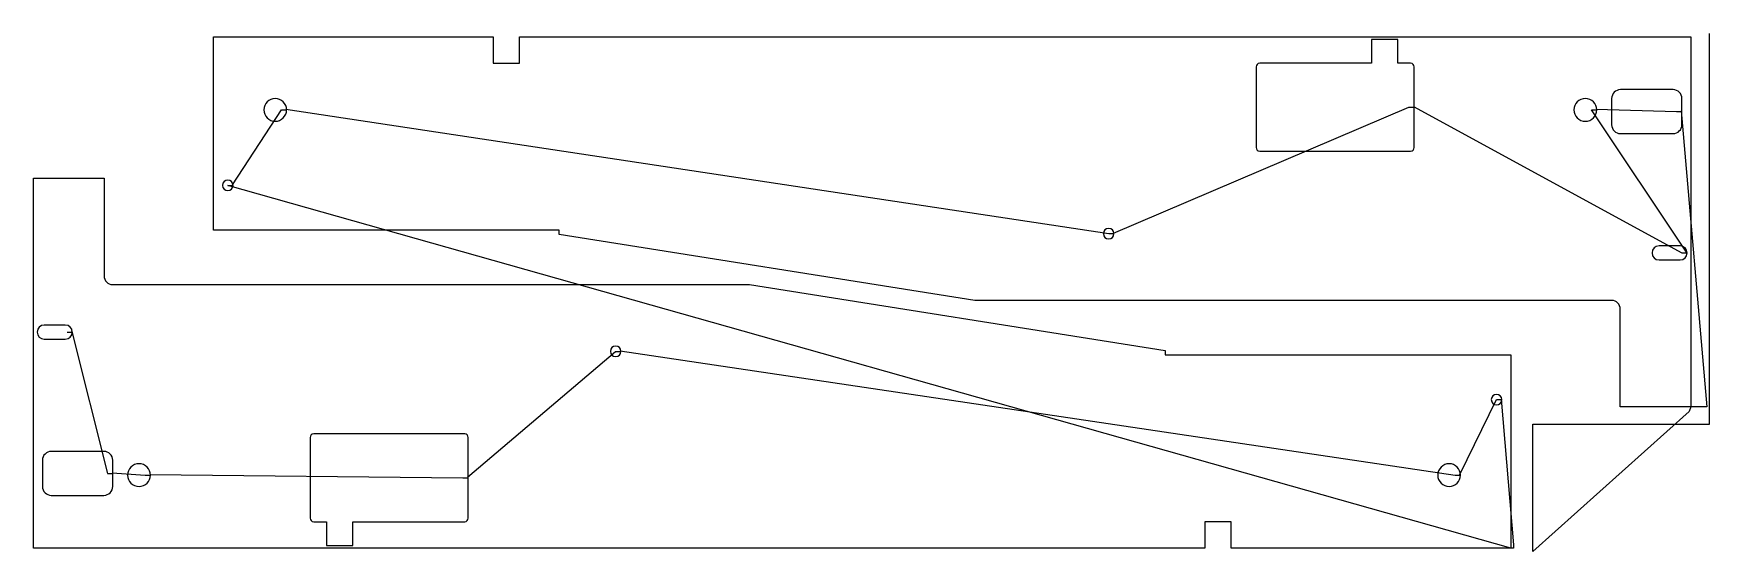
# Model space of a CAD drawing. Header units: metres. Extents: x 19 to 9566, y 0 to 2950.
import ezdxf

# ---------------------------------------------------------------- set-up
doc = ezdxf.new("R2010")
doc.units = ezdxf.units.M

msp = doc.modelspace()

# ---------------------------------------------------------------- linework, layer by layer
at = {"layer": 'TOOL_0'}
for p, q in [((1044.718, 1829.5), (1044.718, 2931)), ((1044.718, 2931), (2638.218, 2931)), ((2638.218, 2931), (2638.218, 2780.25)), ((2788.218, 2780.25), (2788.218, 2931)), ((2788.218, 2931), (9459.718, 2931)), ((7791.218, 2916), (7641.218, 2916)), ((7641.218, 2916), (7641.218, 2780.25)), ((7791.218, 2780.25), (7791.218, 2916)), ((9459.718, 2931), (9459.718, 824.5)), ((9565.976, 2949), (9565.976, 2950)), ((9565.976, 725.921), (9565.976, 2949)), ((2638.218, 2780.25), (2788.218, 2780.25)), ((7641.218, 2780.25), (7003.718, 2780.25)), ((7863.718, 2780.25), (7791.218, 2780.25)), ((6983.718, 2760.25), (6983.718, 2300.25)), ((7883.718, 2530.25), (7883.718, 2760.25)), ((9008.718, 2580.25), (9008.718, 2430.25)), ((9358.718, 2630.25), (9058.718, 2630.25)), ((9408.718, 2505.25), (9408.718, 2580.25)), ((1152.182, 2088.786), (1430.718, 2515.25)), ((1430.718, 2515.25), (1460.718, 2515.25)), ((1460.718, 2515.25), (1457.182, 2518.786)), ((1457.182, 2518.786), (6143.718, 1810.25)), ((6170.182, 1813.786), (7853.718, 2530.25)), ((7853.718, 2530.25), (7883.718, 2530.25)), ((7883.718, 2530.25), (7880.182, 2533.786)), ((7880.182, 2533.786), (9408.718, 1700.25)), ((7883.718, 2300.25), (7883.718, 2530.25)), ((9435.182, 1703.786), (8893.718, 2515.25)), ((8893.718, 2515.25), (8923.718, 2515.25)), ((8923.718, 2515.25), (8920.182, 2518.786)), ((8920.182, 2518.786), (9378.718, 2505.25)), ((9378.718, 2505.25), (9408.718, 2505.25)), ((9408.718, 2505.25), (9405.182, 2508.786)), ((9405.182, 2508.786), (9551.199, 824.5)), ((9408.718, 2430.25), (9408.718, 2505.25)), ((9058.718, 2380.25), (9358.718, 2380.25)), ((7003.718, 2280.25), (7863.718, 2280.25)), ((18.989, 18.996), (18.989, 2125.496)), ((18.989, 2125.496), (420.739, 2125.496)), ((420.739, 2125.496), (420.739, 1569.746)), ((8433.989, 18.996), (1125.718, 2085.25)), ((1125.718, 2085.25), (1155.718, 2085.25)), ((1155.718, 2085.25), (1152.182, 2088.786)), ((3012.968, 1829.5), (1044.718, 1829.5)), ((3012.968, 1804.609), (3012.968, 1829.5)), ((5381.316, 1429.5), (3012.968, 1804.609)), ((6143.718, 1810.25), (6173.718, 1810.25)), ((6173.718, 1810.25), (6170.182, 1813.786)), ((9398.718, 1740.25), (9278.718, 1740.25)), ((9278.718, 1660.25), (9398.718, 1660.25)), ((9408.718, 1700.25), (9438.718, 1700.25)), ((9438.718, 1700.25), (9435.182, 1703.786)), ((469.989, 1520.496), (4097.391, 1520.496)), ((4097.391, 1520.496), (6465.739, 1145.387)), ((9008.718, 1429.5), (5381.316, 1429.5)), ((9057.968, 824.5), (9057.968, 1380.25)), ((199.996, 1289.746), (79.996, 1289.746)), ((209.996, 1249.746), (239.996, 1249.746)), ((239.996, 1249.746), (236.46, 1253.282)), ((236.46, 1253.282), (439.995, 444.746)), ((79.996, 1209.746), (199.996, 1209.746)), ((2491.457, 423.282), (3334.992, 1139.746)), ((3334.992, 1139.746), (3364.992, 1139.746)), ((3364.992, 1139.746), (3361.456, 1143.282)), ((3361.456, 1143.282), (8117.991, 434.746)), ((6465.739, 1145.387), (6465.739, 1120.496)), ((6465.739, 1120.496), (8433.989, 1120.496)), ((8433.989, 1120.496), (8433.989, 18.996)), ((8144.455, 438.282), (8352.99, 864.746)), ((8352.99, 864.746), (8382.99, 864.746)), ((8382.99, 864.746), (8379.454, 868.282)), ((8379.454, 868.282), (8450.153, 38.548)), ((9451.023, 796.487), (8559.47, 0)), ((9459.718, 824.5), (9057.968, 824.5)), ((9459.718, 824.5), (9451.023, 796.487)), ((9551.199, 824.5), (9459.718, 824.5)), ((2474.993, 669.746), (1614.993, 669.746)), ((8559.47, 1), (8559.47, 725.921)), ((8559.47, 725.921), (9565.976, 725.921)), ((1594.993, 649.746), (1594.993, 189.746)), ((2494.993, 419.746), (2494.993, 649.746)), ((69.995, 519.746), (69.995, 369.746)), ((419.995, 569.746), (119.995, 569.746)), ((469.995, 444.746), (469.995, 519.746)), ((439.995, 444.746), (469.995, 444.746)), ((469.995, 444.746), (466.459, 448.282)), ((466.459, 448.282), (654.994, 434.746)), ((469.995, 369.746), (469.995, 444.746)), ((654.994, 434.746), (684.994, 434.746)), ((684.994, 434.746), (681.458, 438.282)), ((681.458, 438.282), (2464.993, 419.746)), ((2464.993, 419.746), (2494.993, 419.746)), ((2494.993, 419.746), (2491.457, 423.282)), ((2494.993, 189.746), (2494.993, 419.746)), ((8117.991, 434.746), (8147.991, 434.746)), ((8147.991, 434.746), (8144.455, 438.282)), ((119.995, 319.746), (419.995, 319.746)), ((1614.993, 169.746), (1687.493, 169.746)), ((1687.493, 169.746), (1687.493, 33.996)), ((1837.493, 33.996), (1837.493, 169.746)), ((1837.493, 169.746), (2474.993, 169.746)), ((6840.489, 169.746), (6690.489, 169.746)), ((6690.489, 169.746), (6690.489, 18.996)), ((6840.489, 18.996), (6840.489, 169.746)), ((6690.489, 18.996), (18.989, 18.996)), ((1687.493, 33.996), (1837.493, 33.996)), ((8433.989, 18.996), (6840.489, 18.996)), ((8450.153, 18.848), (8433.989, 18.996)), ((8450.153, 38.548), (8450.153, 18.848)), ((8559.47, 0), (8559.47, 1)), ((8559.47, 1), (8559.47, 0)), ((8559.47, 0), (8559.47, 1))]:
    msp.add_line(p, q, dxfattribs=at)
for centre, radius, start, end in [((7003.718, 2760.25), 20, 90, 180), ((7863.718, 2760.25), 20, 0, 90), ((1395.718, 2515.25), 65, 0, 180), ((8858.718, 2515.25), 65, 0, 180), ((9058.718, 2580.25), 50, 90, 180), ((9358.718, 2580.25), 50, 0, 90), ((1395.718, 2515.25), 65, 180, 0), ((8858.718, 2515.25), 65, 180, 0), ((9058.718, 2430.25), 50, 180, 270), ((9358.718, 2430.25), 50, 270, 0), ((7003.718, 2300.25), 20, 180, 270), ((7863.718, 2300.25), 20, 270, 0), ((1125.718, 2085.25), 30, 0, 180), ((1125.718, 2085.25), 30, 180, 0), ((6143.718, 1810.25), 30, 0, 180), ((6143.718, 1810.25), 30, 180, 0), ((9278.718, 1700.25), 40, 90, 270), ((9398.718, 1700.25), 40, 0, 90), ((9398.718, 1700.25), 40, 270, 0), ((469.989, 1569.746), 49.25, 180, 270), ((9008.718, 1380.25), 49.25, 0, 90), ((79.996, 1249.746), 40, 90, 270), ((199.996, 1249.746), 40, 0, 90), ((199.996, 1249.746), 40, 270, 0), ((3334.992, 1139.746), 30, 0, 180), ((3334.992, 1139.746), 30, 180, 0), ((8352.99, 864.746), 30, 0, 180), ((8352.99, 864.746), 30, 180, 0), ((1614.993, 649.746), 20, 90, 180), ((2474.993, 649.746), 20, 0, 90), ((119.995, 519.746), 50, 90, 180), ((419.995, 519.746), 50, 0, 90), ((619.994, 434.746), 65, 0, 180), ((8082.991, 434.746), 65, 0, 180), ((619.994, 434.746), 65, 180, 0), ((8082.991, 434.746), 65, 180, 0), ((119.995, 369.746), 50, 180, 270), ((419.995, 369.746), 50, 270, 0), ((1614.993, 189.746), 20, 180, 270), ((2474.993, 189.746), 20, 270, 0)]:
    msp.add_arc(centre, radius, start, end, dxfattribs=at)

doc.saveas('drawing.dxf')
